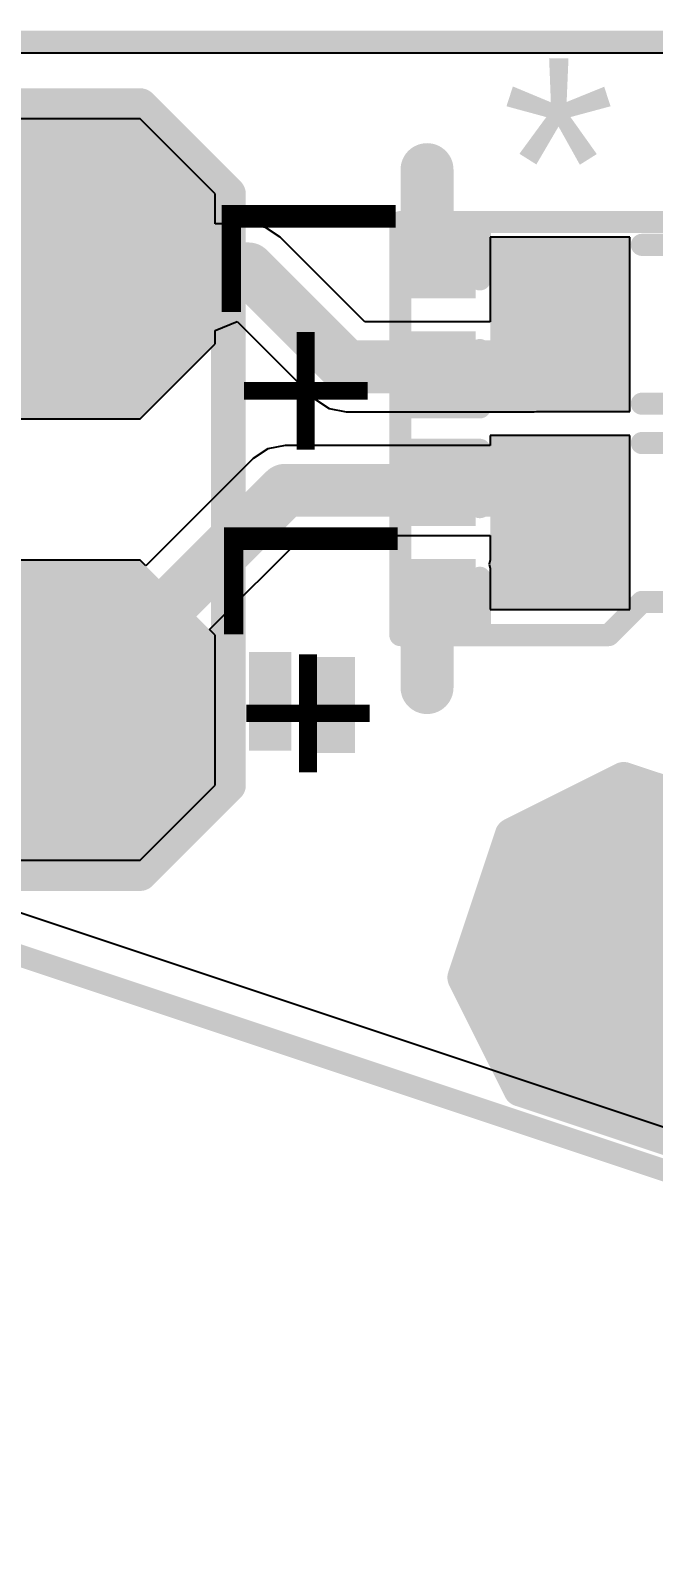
# Model space of a CAD drawing. Header units: millimetres. Extents: x -96 to 8, y -10 to 27.
# Drawn here: x -26.11 to -22.52, y 5.27 to 14.05 of the extents above; entities that cross this region are included whole.
import ezdxf

# ---------------------------------------------------------------- set-up
doc = ezdxf.new("R2010")
doc.units = ezdxf.units.MM
for name, color, linetype in [('BottomLayer', 5, 'Continuous'), ('Mechanical2', 216, 'Continuous'), ('TopLayer', 1, 'Continuous'), ('TopOverlay', 2, 'Continuous'), ('TopPaste', 8, 'Continuous'), ('TopSolder', 216, 'Continuous'), ('ViaHoleLayer', 16, 'Continuous')]:
    doc.layers.add(name, color=color, linetype=linetype)
doc.styles.add('Arial', font='', dxfattribs={"height": 0.2})
doc.styles.get('Arial').set_extended_font_data('Arial')

# ---------------------------------------------------------------- blocks, each defined once
blk = doc.blocks.new('2_T____P___43')
at = {"layer": 'TopLayer'}
for points in [[(0.381, 0.762), (-0.381, 0.762), (-0.762, 0.381), (-0.762, -0.381), (-0.381, -0.762), (0.381, -0.762), (0.762, -0.381), (0.762, 0.381)], [(2.921, 0.762), (2.159, 0.762), (1.778, 0.381), (1.778, -0.381), (2.159, -0.762), (2.921, -0.762), (3.302, -0.381), (3.302, 0.381)]]:
    blk.add_hatch(color=1, dxfattribs=at).paths.add_polyline_path(points)
at = {"layer": 'TopPaste'}
for points in [[(0.381, 0.762), (-0.381, 0.762), (-0.762, 0.381), (-0.762, -0.381), (-0.381, -0.762), (0.381, -0.762), (0.762, -0.381), (0.762, 0.381)], [(2.921, 0.762), (2.159, 0.762), (1.778, 0.381), (1.778, -0.381), (2.159, -0.762), (2.921, -0.762), (3.302, -0.381), (3.302, 0.381)]]:
    blk.add_hatch(color=8, dxfattribs=at).paths.add_polyline_path(points)
at = {"layer": 'TopSolder'}
for points in [[(0.4318, 0.8636), (-0.4318, 0.8636), (-0.8636, 0.4318), (-0.8636, -0.4318), (-0.4318, -0.8636), (0.4318, -0.8636), (0.8636, -0.4318), (0.8636, 0.4318)], [(2.9718, 0.8636), (2.1082, 0.8636), (1.6764, 0.4318), (1.6764, -0.4318), (2.1082, -0.8636), (2.9718, -0.8636), (3.4036, -0.4318), (3.4036, 0.4318)]]:
    blk.add_hatch(color=216, dxfattribs=at).paths.add_polyline_path(points)
at = {"layer": 'TopOverlay', "const_width": 0.2}
for points in [[(-0.9398, 0.4318), (-0.4318, 0.9398)], [(2.1082, 0.9398), (-0.4318, 0.9398)], [(2.9718, 0.9398), (2.1082, 0.9398)], [(3.4798, 0.4318), (2.9718, 0.9398)], [(-0.9398, -0.4318), (-0.9398, 0.4318)], [(3.4798, -0.4318), (3.4798, 0.4318)], [(-0.4318, -0.9398), (-0.9398, -0.4318)], [(2.9718, -0.9398), (3.4798, -0.4318)], [(2.1082, -0.9398), (-0.4318, -0.9398)], [(2.9718, -0.9398), (2.1082, -0.9398)]]:
    blk.add_lwpolyline(points, dxfattribs=at)
at = {"layer": 'TopOverlay', "const_width": 0.1}
for points in [[(-0.4818, 0.9398, 1), (-0.3818, 0.9398, 1)], [(-0.4818, 0.9398, 1), (-0.3818, 0.9398, 1)], [(2.0582, 0.9398, 1), (2.1582, 0.9398, 1)], [(2.0582, 0.9398, 1), (2.1582, 0.9398, 1)], [(2.9218, 0.9398, 1), (3.0218, 0.9398, 1)], [(2.9218, 0.9398, 1), (3.0218, 0.9398, 1)], [(-0.9898, 0.4318, 1), (-0.8898, 0.4318, 1)], [(-0.9898, 0.4318, 1), (-0.8898, 0.4318, 1)], [(3.4298, 0.4318, 1), (3.5298, 0.4318, 1)], [(3.4298, 0.4318, 1), (3.5298, 0.4318, 1)], [(-0.9898, -0.4318, 1), (-0.8898, -0.4318, 1)], [(-0.9898, -0.4318, 1), (-0.8898, -0.4318, 1)], [(3.4298, -0.4318, 1), (3.5298, -0.4318, 1)], [(3.4298, -0.4318, 1), (3.5298, -0.4318, 1)], [(-0.4818, -0.9398, 1), (-0.3818, -0.9398, 1)], [(-0.4818, -0.9398, 1), (-0.3818, -0.9398, 1)], [(2.0582, -0.9398, 1), (2.1582, -0.9398, 1)], [(2.0582, -0.9398, 1), (2.1582, -0.9398, 1)], [(2.9218, -0.9398, 1), (3.0218, -0.9398, 1)], [(2.9218, -0.9398, 1), (3.0218, -0.9398, 1)]]:
    blk.add_lwpolyline(points, format="xyb", close=True, dxfattribs=at)
blk = doc.blocks.new('2_T____P___46')
at = {"layer": 'TopLayer'}
for points in [[(0.381, 0.762), (-0.381, 0.762), (-0.762, 0.381), (-0.762, -0.381), (-0.381, -0.762), (0.381, -0.762), (0.762, -0.381), (0.762, 0.381)], [(2.921, 0.762), (2.159, 0.762), (1.778, 0.381), (1.778, -0.381), (2.159, -0.762), (2.921, -0.762), (3.302, -0.381), (3.302, 0.381)]]:
    blk.add_hatch(color=1, dxfattribs=at).paths.add_polyline_path(points)
at = {"layer": 'TopPaste'}
for points in [[(0.381, 0.762), (-0.381, 0.762), (-0.762, 0.381), (-0.762, -0.381), (-0.381, -0.762), (0.381, -0.762), (0.762, -0.381), (0.762, 0.381)], [(2.921, 0.762), (2.159, 0.762), (1.778, 0.381), (1.778, -0.381), (2.159, -0.762), (2.921, -0.762), (3.302, -0.381), (3.302, 0.381)]]:
    blk.add_hatch(color=8, dxfattribs=at).paths.add_polyline_path(points)
at = {"layer": 'TopSolder'}
for points in [[(0.4318, 0.8636), (-0.4318, 0.8636), (-0.8636, 0.4318), (-0.8636, -0.4318), (-0.4318, -0.8636), (0.4318, -0.8636), (0.8636, -0.4318), (0.8636, 0.4318)], [(2.9718, 0.8636), (2.1082, 0.8636), (1.6764, 0.4318), (1.6764, -0.4318), (2.1082, -0.8636), (2.9718, -0.8636), (3.4036, -0.4318), (3.4036, 0.4318)]]:
    blk.add_hatch(color=216, dxfattribs=at).paths.add_polyline_path(points)
at = {"layer": 'TopOverlay', "const_width": 0.2}
for points in [[(-0.4318, 0.9398), (-0.9398, 0.4318)], [(2.1082, 0.9398), (-0.4318, 0.9398)], [(2.9718, 0.9398), (2.1082, 0.9398)], [(3.4798, 0.4318), (2.9718, 0.9398)], [(-0.9398, 0.4318), (-0.9398, -0.4318)], [(3.4798, 0.4318), (3.4798, -0.4318)], [(-0.4318, -0.9398), (-0.9398, -0.4318)], [(3.4798, -0.4318), (2.9718, -0.9398)], [(2.1082, -0.9398), (-0.4318, -0.9398)], [(2.9718, -0.9398), (2.1082, -0.9398)]]:
    blk.add_lwpolyline(points, dxfattribs=at)
at = {"layer": 'TopOverlay', "const_width": 0.1}
for points in [[(-0.4818, 0.9398, 1), (-0.3818, 0.9398, 1)], [(-0.4818, 0.9398, 1), (-0.3818, 0.9398, 1)], [(2.0582, 0.9398, 1), (2.1582, 0.9398, 1)], [(2.0582, 0.9398, 1), (2.1582, 0.9398, 1)], [(2.9218, 0.9398, 1), (3.0218, 0.9398, 1)], [(2.9218, 0.9398, 1), (3.0218, 0.9398, 1)], [(-0.9898, 0.4318, 1), (-0.8898, 0.4318, 1)], [(-0.9898, 0.4318, 1), (-0.8898, 0.4318, 1)], [(3.4298, 0.4318, 1), (3.5298, 0.4318, 1)], [(3.4298, 0.4318, 1), (3.5298, 0.4318, 1)], [(-0.9898, -0.4318, 1), (-0.8898, -0.4318, 1)], [(-0.9898, -0.4318, 1), (-0.8898, -0.4318, 1)], [(3.4298, -0.4318, 1), (3.5298, -0.4318, 1)], [(3.4298, -0.4318, 1), (3.5298, -0.4318, 1)], [(-0.4818, -0.9398, 1), (-0.3818, -0.9398, 1)], [(-0.4818, -0.9398, 1), (-0.3818, -0.9398, 1)], [(2.0582, -0.9398, 1), (2.1582, -0.9398, 1)], [(2.0582, -0.9398, 1), (2.1582, -0.9398, 1)], [(2.9218, -0.9398, 1), (3.0218, -0.9398, 1)], [(2.9218, -0.9398, 1), (3.0218, -0.9398, 1)]]:
    blk.add_lwpolyline(points, format="xyb", close=True, dxfattribs=at)
blk = doc.blocks.new('IND_0603__1608_M_______47')
at = {"layer": 'TopLayer'}
for points in [[(-1, 0.4), (-0.4, 0.4), (-0.4, -0.4), (-1, -0.4)], [(0.4, 0.4), (1, 0.4), (1, -0.4), (0.4, -0.4)]]:
    blk.add_hatch(color=1, dxfattribs=at).paths.add_polyline_path(points)
at = {"layer": 'TopPaste'}
for points in [[(-1, 0.4), (-0.4, 0.4), (-0.4, -0.4), (-1, -0.4)], [(0.4, 0.4), (1, 0.4), (1, -0.4), (0.4, -0.4)]]:
    blk.add_hatch(color=8, dxfattribs=at).paths.add_polyline_path(points)
at = {"layer": 'TopSolder'}
for points in [[(-1.1016, 0.5016), (-0.2984, 0.5016), (-0.2984, -0.5016), (-1.1016, -0.5016)], [(0.2984, 0.5016), (1.1016, 0.5016), (1.1016, -0.5016), (0.2984, -0.5016)]]:
    blk.add_hatch(color=216, dxfattribs=at).paths.add_polyline_path(points)
at = {"layer": 'TopOverlay', "const_width": 0.127}
for points in [[(0.2286, 0.4572), (-0.2032, 0.4572)], [(0.2286, -0.4572), (-0.2032, -0.4572)]]:
    blk.add_lwpolyline(points, dxfattribs=at)
at = {"layer": 'TopOverlay', "const_width": 0.0635}
for points in [[(-0.2349, 0.4572, 1), (-0.1714, 0.4572, 1)], [(0.1968, 0.4572, 1), (0.2604, 0.4572, 1)], [(-0.2349, -0.4572, 1), (-0.1714, -0.4572, 1)], [(0.1968, -0.4572, 1), (0.2604, -0.4572, 1)]]:
    blk.add_lwpolyline(points, format="xyb", close=True, dxfattribs=at)
blk = doc.blocks.new('IND_0603__1608_M_______48')
at = {"layer": 'TopLayer'}
for points in [[(-1, 0.4), (-0.4, 0.4), (-0.4, -0.4), (-1, -0.4)], [(0.4, 0.4), (1, 0.4), (1, -0.4), (0.4, -0.4)]]:
    blk.add_hatch(color=1, dxfattribs=at).paths.add_polyline_path(points)
at = {"layer": 'TopPaste'}
for points in [[(-1, 0.4), (-0.4, 0.4), (-0.4, -0.4), (-1, -0.4)], [(0.4, 0.4), (1, 0.4), (1, -0.4), (0.4, -0.4)]]:
    blk.add_hatch(color=8, dxfattribs=at).paths.add_polyline_path(points)
at = {"layer": 'TopSolder'}
for points in [[(-1.1016, 0.5016), (-0.2984, 0.5016), (-0.2984, -0.5016), (-1.1016, -0.5016)], [(0.2984, 0.5016), (1.1016, 0.5016), (1.1016, -0.5016), (0.2984, -0.5016)]]:
    blk.add_hatch(color=216, dxfattribs=at).paths.add_polyline_path(points)
at = {"layer": 'TopOverlay', "const_width": 0.127}
for points in [[(0.2286, 0.4572), (-0.2032, 0.4572)], [(0.2286, -0.4572), (-0.2032, -0.4572)]]:
    blk.add_lwpolyline(points, dxfattribs=at)
at = {"layer": 'TopOverlay', "const_width": 0.0635}
for points in [[(-0.2349, 0.4572, 1), (-0.1714, 0.4572, 1)], [(0.1968, 0.4572, 1), (0.2604, 0.4572, 1)], [(-0.2349, -0.4572, 1), (-0.1714, -0.4572, 1)], [(0.1968, -0.4572, 1), (0.2604, -0.4572, 1)]]:
    blk.add_lwpolyline(points, format="xyb", close=True, dxfattribs=at)
blk = doc.blocks.new('C___0201_54')
at = {"layer": 'TopLayer'}
for points in [[(-0.45, 0.15), (-0.15, 0.15), (-0.15, -0.15), (-0.45, -0.15)], [(0.15, 0.15), (0.45, 0.15), (0.45, -0.15), (0.15, -0.15)]]:
    blk.add_hatch(color=1, dxfattribs=at).paths.add_polyline_path(points)
at = {"layer": 'TopPaste'}
for points in [[(-0.45, 0.15), (-0.15, 0.15), (-0.15, -0.15), (-0.45, -0.15)], [(0.15, 0.15), (0.45, 0.15), (0.45, -0.15), (0.15, -0.15)]]:
    blk.add_hatch(color=8, dxfattribs=at).paths.add_polyline_path(points)
at = {"layer": 'TopSolder'}
for points in [[(-0.505, 0.205), (-0.095, 0.205), (-0.095, -0.205), (-0.505, -0.205)], [(0.095, 0.205), (0.505, 0.205), (0.505, -0.205), (0.095, -0.205)]]:
    blk.add_hatch(color=216, dxfattribs=at).paths.add_polyline_path(points)
at = {"layer": 'TopOverlay', "const_width": 0.127}
for points in [[(-0.5334, 0.2286), (-0.5334, -0.2286)], [(-0.5334, 0.2286), (-0.2032, 0.2286)], [(0.2032, 0.2286), (0.5334, 0.2286)], [(0.5334, 0.2286), (0.5334, -0.2286)], [(-0.5334, -0.2286), (-0.2032, -0.2286)], [(0.2032, -0.2286), (0.5334, -0.2286)]]:
    blk.add_lwpolyline(points, dxfattribs=at)
at = {"layer": 'TopOverlay', "const_width": 0.0635}
for points in [[(-0.5651, 0.2286, 1), (-0.5016, 0.2286, 1)], [(-0.5651, 0.2286, 1), (-0.5016, 0.2286, 1)], [(-0.2349, 0.2286, 1), (-0.1714, 0.2286, 1)], [(0.1714, 0.2286, 1), (0.2349, 0.2286, 1)], [(0.5016, 0.2286, 1), (0.5651, 0.2286, 1)], [(0.5016, 0.2286, 1), (0.5651, 0.2286, 1)], [(-0.5651, -0.2286, 1), (-0.5016, -0.2286, 1)], [(-0.5651, -0.2286, 1), (-0.5016, -0.2286, 1)], [(-0.2349, -0.2286, 1), (-0.1714, -0.2286, 1)], [(0.1714, -0.2286, 1), (0.2349, -0.2286, 1)], [(0.5016, -0.2286, 1), (0.5651, -0.2286, 1)], [(0.5016, -0.2286, 1), (0.5651, -0.2286, 1)]]:
    blk.add_lwpolyline(points, format="xyb", close=True, dxfattribs=at)
blk = doc.blocks.new('C___0201_55')
at = {"layer": 'TopLayer'}
for points in [[(-0.45, 0.15), (-0.15, 0.15), (-0.15, -0.15), (-0.45, -0.15)], [(0.15, 0.15), (0.45, 0.15), (0.45, -0.15), (0.15, -0.15)]]:
    blk.add_hatch(color=1, dxfattribs=at).paths.add_polyline_path(points)
at = {"layer": 'TopPaste'}
for points in [[(-0.45, 0.15), (-0.15, 0.15), (-0.15, -0.15), (-0.45, -0.15)], [(0.15, 0.15), (0.45, 0.15), (0.45, -0.15), (0.15, -0.15)]]:
    blk.add_hatch(color=8, dxfattribs=at).paths.add_polyline_path(points)
at = {"layer": 'TopSolder'}
for points in [[(-0.505, 0.205), (-0.095, 0.205), (-0.095, -0.205), (-0.505, -0.205)], [(0.095, 0.205), (0.505, 0.205), (0.505, -0.205), (0.095, -0.205)]]:
    blk.add_hatch(color=216, dxfattribs=at).paths.add_polyline_path(points)
at = {"layer": 'TopOverlay', "const_width": 0.127}
for points in [[(-0.2032, 0.2286), (-0.5334, 0.2286)], [(-0.5334, -0.2286), (-0.5334, 0.2286)], [(0.5334, 0.2286), (0.2032, 0.2286)], [(0.5334, -0.2286), (0.5334, 0.2286)], [(-0.2032, -0.2286), (-0.5334, -0.2286)], [(0.5334, -0.2286), (0.2032, -0.2286)]]:
    blk.add_lwpolyline(points, dxfattribs=at)
at = {"layer": 'TopOverlay', "const_width": 0.0635}
for points in [[(-0.5651, 0.2286, 1), (-0.5016, 0.2286, 1)], [(-0.5651, 0.2286, 1), (-0.5016, 0.2286, 1)], [(-0.2349, 0.2286, 1), (-0.1714, 0.2286, 1)], [(0.1714, 0.2286, 1), (0.2349, 0.2286, 1)], [(0.5016, 0.2286, 1), (0.5651, 0.2286, 1)], [(0.5016, 0.2286, 1), (0.5651, 0.2286, 1)], [(-0.5651, -0.2286, 1), (-0.5016, -0.2286, 1)], [(-0.5651, -0.2286, 1), (-0.5016, -0.2286, 1)], [(-0.2349, -0.2286, 1), (-0.1714, -0.2286, 1)], [(0.1714, -0.2286, 1), (0.2349, -0.2286, 1)], [(0.5016, -0.2286, 1), (0.5651, -0.2286, 1)], [(0.5016, -0.2286, 1), (0.5651, -0.2286, 1)]]:
    blk.add_lwpolyline(points, format="xyb", close=True, dxfattribs=at)
blk = doc.blocks.new('ANT3216LL00R2400A_85')
at = {"layer": 'TopOverlay', "const_width": 0.127}
blk.add_lwpolyline([(7.8, 5), (-2.2, 5)], dxfattribs=at)

msp = doc.modelspace()

# ---------------------------------------------------------------- hatches: boundary and pattern name
at = {"layer": 'BottomLayer'}
h = msp.add_hatch(color=5, dxfattribs=at)
edge = h.paths.add_edge_path()
edge.add_arc((-23.8253, 13.2461), 0.15, 0, 360)
h = msp.add_hatch(color=5, dxfattribs=at)
edge = h.paths.add_edge_path()
edge.add_arc((-23.8253, 10.2651), 0.15, 0, 360)
at = {"layer": 'TopLayer'}
h = msp.add_hatch(color=1, dxfattribs=at)
edge = h.paths.add_edge_path()
edge.add_arc((-23.8253, 13.2461), 0.15, 0, 360)
h = msp.add_hatch(color=1, dxfattribs=at)
edge = h.paths.add_edge_path()
edge.add_arc((-23.8253, 10.2651), 0.15, 0, 360)
at = {"layer": 'TopOverlay'}
for points in [[(-24.607, 10.4697), (-24.8503, 10.4697), (-24.8503, 9.9013), (-24.607, 9.9013)], [(-24.2393, 10.4415), (-24.4959, 10.4415), (-24.4959, 9.8888), (-24.2393, 9.8888)]]:
    msp.add_hatch(color=2, dxfattribs=at).paths.add_polyline_path(points)
at = {"layer": 'ViaHoleLayer'}
h = msp.add_hatch(color=16, dxfattribs=at)
edge = h.paths.add_edge_path()
edge.add_arc((-23.8253, 13.2461), 0.075, 0, 360)
h = msp.add_hatch(color=16, dxfattribs=at)
edge = h.paths.add_edge_path()
edge.add_arc((-23.8253, 10.2651), 0.075, 0, 360)

# ---------------------------------------------------------------- linework, layer by layer
at = {"layer": 'BottomLayer'}
for p, q in [((-26.797, 13.9192), (-17.0633, 13.9192)), ((-0.357, 0.3645), (-26.797, 9.1779))]:
    msp.add_line(p, q, dxfattribs=at)
at = {"layer": 'Mechanical2', "const_width": 0.127}
msp.add_lwpolyline([(-27, 9), (0, 0)], dxfattribs=at)
at = {"layer": 'TopLayer'}
for p, q in [((-26.797, 13.9192), (-16.946, 13.9192)), ((-25.4762, 13.5382), (-26.3398, 13.5382)), ((-25.0444, 13.1064), (-25.4762, 13.5382)), ((-25.0444, 12.9336), (-25.0444, 13.1064)), ((-24.8538, 12.9336), (-25.0444, 12.9336)), ((-24.7546, 12.9139), (-24.8538, 12.9336)), ((-24.6706, 12.8577), (-24.7546, 12.9139)), ((-24.1828, 12.3699), (-24.6706, 12.8577)), ((-22.6587, 12.8576), (-23.4619, 12.8576)), ((-23.4619, 12.8576), (-23.4619, 12.3699)), ((-22.6587, 11.8544), (-22.6587, 12.8576)), ((-25.0444, 12.3194), (-24.9174, 12.372)), ((-25.0444, 12.2428), (-25.0444, 12.3194)), ((-24.9174, 12.372), (-24.4732, 11.9278)), ((-23.4619, 12.3699), (-24.1828, 12.3699)), ((-25.4762, 11.811), (-25.0444, 12.2428)), ((-24.4732, 11.9278), (-24.3892, 11.8717)), ((-24.3892, 11.8717), (-24.2901, 11.852)), ((-24.2901, 11.852), (-23.2079, 11.852)), ((-23.2079, 11.852), (-23.196, 11.8544)), ((-23.196, 11.8544), (-22.6587, 11.8544)), ((-26.3398, 11.811), (-25.4762, 11.811)), ((-22.6587, 11.7168), (-23.4619, 11.7168)), ((-23.4619, 11.7168), (-23.4619, 11.6592)), ((-22.6587, 10.7136), (-22.6587, 11.7168)), ((-24.7415, 11.6395), (-24.8255, 11.5834)), ((-24.6424, 11.6592), (-24.7415, 11.6395)), ((-23.4619, 11.6592), (-24.6424, 11.6592)), ((-24.8255, 11.5834), (-25.4434, 10.9654)), ((-25.0772, 10.5992), (-24.5351, 11.1413)), ((-24.5351, 11.1413), (-23.4619, 11.1413)), ((-23.4619, 11.1413), (-23.4619, 11.0012)), ((-25.4762, 10.9982), (-26.3398, 10.9982)), ((-25.4434, 10.9654), (-25.4762, 10.9982)), ((-23.4619, 11.0012), (-23.467, 10.9756)), ((-23.467, 10.9756), (-23.4619, 10.9501)), ((-23.4619, 10.9501), (-23.4619, 10.7136)), ((-23.4619, 10.7136), (-22.6587, 10.7136)), ((-25.0444, 10.5664), (-25.0772, 10.5992)), ((-25.0444, 9.7028), (-25.0444, 10.5664)), ((-25.4762, 9.271), (-25.0444, 9.7028)), ((-26.3398, 9.271), (-25.4762, 9.271)), ((-21.3618, 7.3661), (-26.797, 9.1779))]:
    msp.add_line(p, q, dxfattribs=at)
at = {"layer": 'TopLayer', "const_width": 0.3048}
for points in [[(-23.8253, 12.711), (-23.8253, 13.2461)], [(-25.908, 12.6746), (-24.8538, 12.6746)], [(-24.8538, 12.6746), (-24.2901, 12.111)], [(-23.0603, 12.2586), (-23.0603, 12.356)], [(-23.2079, 12.111), (-23.0603, 12.2586)], [(-24.2901, 12.111), (-23.2079, 12.111)], [(-25.908, 10.1346), (-24.6424, 11.4002)], [(-24.6424, 11.4002), (-23.8253, 11.4002)], [(-23.8253, 11.4002), (-23.2079, 11.4002)], [(-23.2079, 11.4002), (-23.0604, 11.2527)], [(-23.0604, 11.1232), (-23.0604, 11.2527)], [(-23.208, 10.9756), (-23.0604, 11.1232)], [(-23.8253, 10.2651), (-23.8253, 10.8002)], [(-25.908, 10.1346), (-25.908, 10.1346)]]:
    msp.add_lwpolyline(points, dxfattribs=at)
at = {"layer": 'TopLayer', "const_width": 0.1524}
for points in [[(-23.9015, 13.2461, 1), (-23.7491, 13.2461, 1)], [(-25.9842, 12.6746, 1), (-25.8318, 12.6746, 1)], [(-24.93, 12.6746, 1), (-24.7776, 12.6746, 1)], [(-24.93, 12.6746, 1), (-24.7776, 12.6746, 1)], [(-23.9015, 12.711, 1), (-23.7491, 12.711, 1)], [(-23.1365, 12.356, 1), (-22.9841, 12.356, 1)], [(-23.1365, 12.2586, 1), (-22.9841, 12.2586, 1)], [(-23.1365, 12.2586, 1), (-22.9841, 12.2586, 1)], [(-24.3663, 12.111, 1), (-24.2139, 12.111, 1)], [(-24.3663, 12.111, 1), (-24.2139, 12.111, 1)], [(-23.2841, 12.111, 1), (-23.1317, 12.111, 1)], [(-23.2841, 12.111, 1), (-23.1317, 12.111, 1)], [(-24.7186, 11.4002, 1), (-24.5662, 11.4002, 1)], [(-24.7186, 11.4002, 1), (-24.5662, 11.4002, 1)], [(-23.9015, 11.4002, 1), (-23.7491, 11.4002, 1)], [(-23.9015, 11.4002, 1), (-23.7491, 11.4002, 1)], [(-23.2841, 11.4002, 1), (-23.1317, 11.4002, 1)], [(-23.2841, 11.4002, 1), (-23.1317, 11.4002, 1)], [(-23.1366, 11.2527, 1), (-22.9842, 11.2527, 1)], [(-23.1366, 11.2527, 1), (-22.9842, 11.2527, 1)], [(-23.1366, 11.1232, 1), (-22.9842, 11.1232, 1)], [(-23.1366, 11.1232, 1), (-22.9842, 11.1232, 1)], [(-23.2842, 10.9756, 1), (-23.1318, 10.9756, 1)], [(-23.9015, 10.8002, 1), (-23.7491, 10.8002, 1)], [(-23.9015, 10.2651, 1), (-23.7491, 10.2651, 1)], [(-25.9842, 10.1346, 1), (-25.8318, 10.1346, 1)], [(-25.9842, 10.1346, 1), (-25.8318, 10.1346, 1)], [(-25.9842, 10.1346, 1), (-25.8318, 10.1346, 1)]]:
    msp.add_lwpolyline(points, format="xyb", close=True, dxfattribs=at)
at = {"layer": 'TopOverlay', "const_width": 0.127}
for points in [[(-23.9786, 10.5668), (-23.9786, 12.9444)], [(-23.5214, 12.9444), (-22.7201, 12.9444)], [(-22.7201, 12.9444), (-21.2694, 12.9444)], [(-22.7801, 10.5668), (-22.5889, 10.758)], [(-23.9786, 10.5668), (-22.7801, 10.5668)]]:
    msp.add_lwpolyline(points, dxfattribs=at)
at = {"layer": 'TopOverlay', "const_width": 0.0635}
for points in [[(-24.0104, 12.9444, 1), (-23.9469, 12.9444, 1)], [(-23.5532, 12.9444, 1), (-23.4897, 12.9444, 1)], [(-22.7519, 12.9444, 1), (-22.6884, 12.9444, 1)], [(-22.7519, 12.9444, 1), (-22.6884, 12.9444, 1)], [(-22.6207, 10.758, 1), (-22.5572, 10.758, 1)], [(-24.0104, 10.5668, 1), (-23.9469, 10.5668, 1)], [(-24.0104, 10.5668, 1), (-23.9469, 10.5668, 1)], [(-22.8119, 10.5668, 1), (-22.7484, 10.5668, 1)], [(-22.8119, 10.5668, 1), (-22.7484, 10.5668, 1)]]:
    msp.add_lwpolyline(points, format="xyb", close=True, dxfattribs=at)

# ---------------------------------------------------------------- block references
for name, p, rotation in [('ANT3216LL00R2400A_85', (-19.1896, 18.9834), 180), ('2_T____P___43', (-25.908, 12.6746), 270), ('C___0201_55', (-23.75, 12.411), 270), ('IND_0603__1608_M_______48', (-22.3603, 12.356), 180), ('C___0201_54', (-23.75, 11.1002), 90), ('IND_0603__1608_M_______47', (-22.3603, 11.2152), 180), ('2_T____P___46', (-20.17, 7.907), 161.6)]:
    msp.add_blockref(name, p, dxfattribs=dict(rotation=rotation))

# ---------------------------------------------------------------- texts
at = {"layer": 'TopOverlay', "style": 'Arial'}
msp.add_text('*', height=1.2, dxfattribs=at).set_placement((-23.3951, 12.6867))
for p in [(-25.0064, 13.1572), (-24.9938, 11.3016)]:
    msp.add_text('L+', height=1, rotation=270, dxfattribs=at).set_placement(p)

doc.saveas('drawing.dxf')
